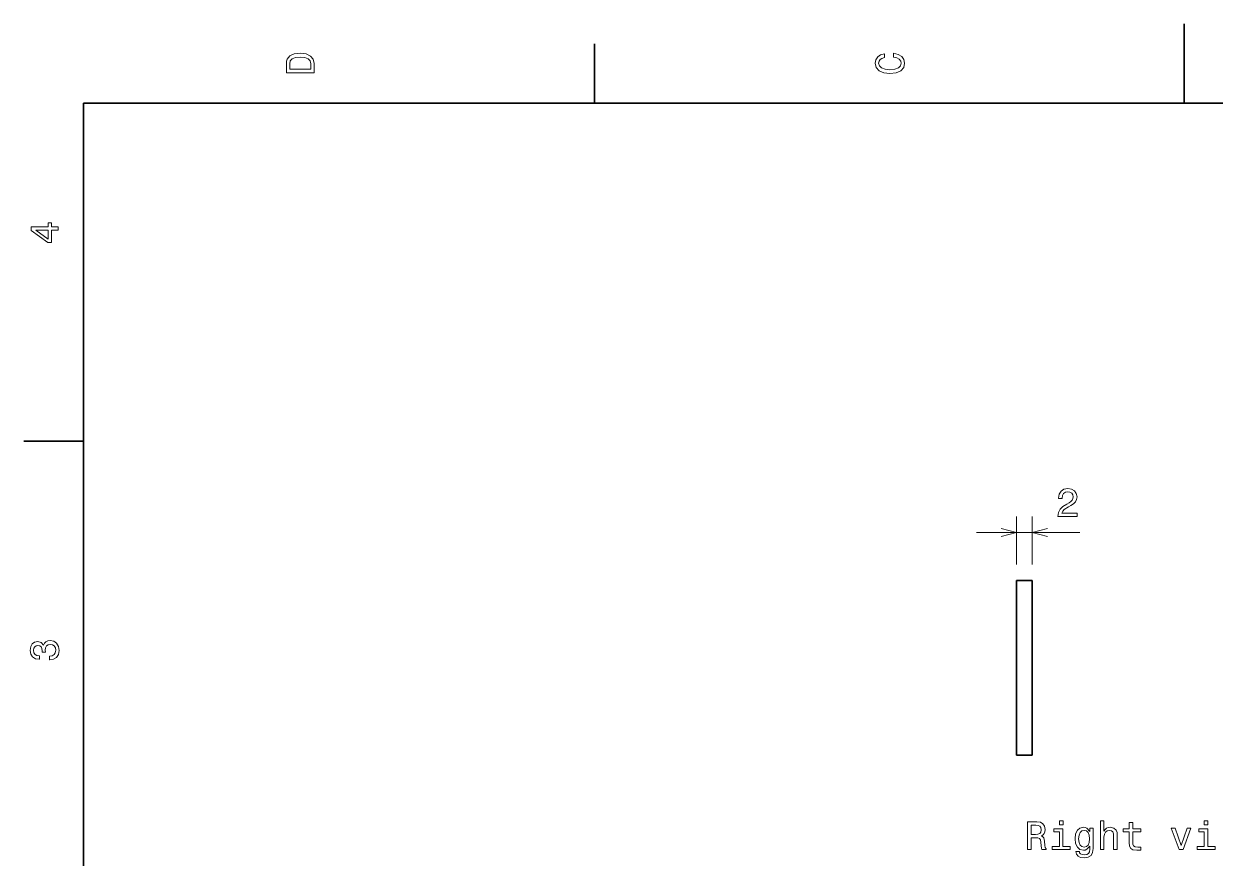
# Model space of a CAD drawing. Extents: x 0 to 297, y 0 to 210.
# Drawn here: x 2.5 to 152.4, y 105 to 210 of the extents above; entities that cross this region are included whole.
import ezdxf

# ---------------------------------------------------------------- set-up
doc = ezdxf.new("R2010")
doc.units = 0

msp = doc.modelspace()

# ---------------------------------------------------------------- linework, layer by layer
at = {"color": 7, "lineweight": 35, "ltscale": 0.25}
msp.add_line((148.5, 200), (148.5, 210), dxfattribs=at)
at = {"color": 7, "lineweight": 35, "ltscale": 0.1875}
for p, q in [((74.300003, 200), (74.300003, 207.5)), ((10, 157.5), (2.5, 157.5))]:
    msp.add_line(p, q, dxfattribs=at)
at = {"color": 7, "lineweight": 35}
for p, q in [((287, 200), (10, 200)), ((10, 200), (10, 10)), ((127.387573, 117.984238), (127.387573, 139.984238)), ((129.387573, 117.984238), (129.387573, 139.984238))]:
    msp.add_line(p, q, dxfattribs=at)
at = {"color": 7, "lineweight": 13, "ltscale": 0.150785}
for p, q in [((127.387573, 141.984238), (127.387573, 148.015625)), ((129.387573, 141.984238), (129.387573, 148.015625))]:
    msp.add_line(p, q, dxfattribs=at)
at = {"color": 7, "lineweight": 13, "ltscale": 0.324324}
msp.add_line((122.387573, 146.015625), (135.36055, 146.015625), dxfattribs=at)
at = {"color": 7, "lineweight": 35, "ltscale": 0.05}
for p, q in [((129.387573, 139.984238), (127.387573, 139.984238)), ((129.387573, 117.984238), (127.387573, 117.984238))]:
    msp.add_line(p, q, dxfattribs=at)
at = {"color": 7, "lineweight": 13}
for points in [[(35.533215, 204.994965), (35.533215, 203.829971), (39.033215, 203.829971), (39.033215, 204.994965), (38.922264, 205.544678), (38.584366, 205.953171), (38.034657, 206.205338), (37.283215, 206.296112), (36.516644, 206.215424), (36.21405, 206.114563), (35.971977, 205.973343), (35.644165, 205.56485), (35.563473, 205.297562)], [(35.951801, 204.959656), (36.027451, 205.342941), (36.259438, 205.605194), (36.672985, 205.761536), (37.283215, 205.811966), (37.873272, 205.756485), (38.286816, 205.600143), (38.533936, 205.332855), (38.614628, 204.959656), (38.614628, 204.298996), (35.951801, 204.298996)], [(111.93206, 205.817017), (112.35569, 205.716141), (112.658287, 205.549713), (112.844887, 205.317734), (112.905403, 205.045395), (112.814629, 204.71759), (112.54229, 204.460388), (112.098488, 204.28891), (111.483215, 204.233429), (110.872986, 204.28891), (110.424141, 204.455338), (110.151802, 204.71254), (110.055984, 205.045395), (110.106415, 205.287476), (110.247627, 205.494247), (110.474571, 205.655624), (110.787247, 205.766571), (110.787247, 206.245682), (110.308144, 206.094391), (109.94503, 205.832138), (109.718086, 205.474075), (109.637398, 205.045395), (109.763474, 204.510818), (110.116501, 204.10231), (110.696472, 203.840057), (111.483215, 203.749283), (112.269958, 203.840057), (112.84993, 204.10231), (113.208, 204.510818), (113.329041, 205.045395), (113.233215, 205.51442), (112.965927, 205.892654), (112.527161, 206.159943), (111.93206, 206.301163)], [(6.833213, 184.02739), (6.833213, 184.481277), (5.965778, 184.481277), (5.965778, 184.98056), (5.56232, 184.98056), (5.56232, 184.481277), (3.408862, 184.481277), (3.408862, 184.022339), (5.521974, 182.489197), (5.965778, 182.489197), (5.965778, 184.02739)], [(5.56232, 182.912827), (3.993876, 184.02739), (5.56232, 184.02739)], [(132.612, 148.015625), (135.017624, 148.015625), (135.017624, 148.449341), (133.116318, 148.449341), (133.222229, 148.686371), (133.403778, 148.883057), (133.963577, 149.241135), (134.261139, 149.392426), (134.593979, 149.609283), (134.831024, 149.86145), (134.967178, 150.158997), (135.017624, 150.496887), (134.931885, 150.920532), (134.694855, 151.253372), (134.331741, 151.465195), (133.862717, 151.540848), (133.378571, 151.455109), (133.010406, 151.218079), (132.773376, 150.839828), (132.692688, 150.340546), (132.692688, 150.269943), (133.151627, 150.269943), (133.151627, 150.310287), (133.197006, 150.653229), (133.333176, 150.905396), (133.550034, 151.066772), (133.837494, 151.122253), (134.130005, 151.071823), (134.346863, 150.94574), (134.488083, 150.749054), (134.538513, 150.501938), (134.503204, 150.269943), (134.407379, 150.073257), (134.246002, 149.901794), (134.024094, 149.750488), (133.726547, 149.589111), (133.232315, 149.276428), (132.884338, 148.943573), (132.677551, 148.540115), (132.612, 148.030762)], [(5.73379, 129.979111), (5.769093, 129.979111), (6.253242, 130.059799), (6.616354, 130.296829), (6.848343, 130.670029), (6.934078, 131.164276), (6.848343, 131.688766), (6.626441, 132.082138), (6.273415, 132.334305), (5.819525, 132.425079), (5.521974, 132.384735), (5.279899, 132.273788), (5.0933, 132.092224), (4.957133, 131.850143), (4.684798, 132.177963), (4.251081, 132.293961), (3.857709, 132.218307), (3.560158, 132.00145), (3.373559, 131.648422), (3.307997, 131.164276), (3.388689, 130.710388), (3.610591, 130.362396), (3.963617, 130.135452), (4.432637, 130.059799), (4.46794, 130.059799), (4.46794, 130.508652), (4.145173, 130.548996), (3.913184, 130.680115), (3.771974, 130.891937), (3.721542, 131.189484), (3.761888, 131.451736), (3.867795, 131.643372), (4.039265, 131.759369), (4.271254, 131.804764), (4.518372, 131.759369), (4.684798, 131.638336), (4.785663, 131.426514), (4.815922, 131.139053), (4.810879, 130.942368), (5.209294, 130.942368), (5.199208, 131.189484), (5.244596, 131.507217), (5.365634, 131.744247), (5.56232, 131.885452), (5.819525, 131.935883), (6.112032, 131.880417), (6.328891, 131.734161), (6.465058, 131.502167), (6.510447, 131.194534), (6.460014, 130.876801), (6.308718, 130.644821), (6.066643, 130.498566), (5.73379, 130.443085)], [(128.780945, 106.127609), (129.249969, 106.127609), (129.249969, 107.605278), (129.729065, 107.605278), (130.082092, 107.590149), (130.304001, 107.519539), (130.425034, 107.353111), (130.475464, 107.055565), (130.500687, 106.601669), (130.530945, 106.304123), (130.591461, 106.127609), (131.121002, 106.127609), (131.121002, 106.223427), (131.005005, 106.364639), (130.964661, 106.626892), (130.929367, 107.191727), (130.843628, 107.610321), (130.727631, 107.74144), (130.546082, 107.837265), (130.747803, 107.963341), (130.889008, 108.139854), (130.979797, 108.361755), (131.010056, 108.629051), (130.939453, 109.052681), (130.737717, 109.370407), (130.404861, 109.56205), (129.950974, 109.627609), (128.780945, 109.627609)], [(133.269424, 109.74865), (132.8004, 109.74865), (132.8004, 109.244324), (133.269424, 109.244324)], [(137.969711, 106.127609), (138.413513, 106.127609), (138.413513, 107.69101), (138.458893, 108.04908), (138.605148, 108.311325), (138.832092, 108.47271), (139.134689, 108.533226), (139.37677, 108.482796), (139.528061, 108.346626), (139.603714, 108.119682), (139.628922, 107.817093), (139.628922, 106.127609), (140.072739, 106.127609), (140.072739, 107.907867), (140.052551, 108.265938), (139.961777, 108.563492), (139.66423, 108.835823), (139.200256, 108.931641), (138.94809, 108.896339), (138.731232, 108.800522), (138.549683, 108.649223), (138.413513, 108.442451), (138.413513, 109.74865), (137.969711, 109.74865)], [(141.60083, 108.366806), (141.60083, 107.010178), (141.631088, 106.571411), (141.772293, 106.268822), (142.054718, 106.092308), (142.533829, 106.031792), (143.058319, 106.057007), (143.058319, 106.440292), (142.675034, 106.410027), (142.327057, 106.450378), (142.140457, 106.576454), (142.059769, 106.788269), (142.044632, 107.085823), (142.044632, 108.366806), (143.058319, 108.366806), (143.058319, 108.745041), (142.044632, 108.745041), (142.044632, 109.536835), (141.60083, 109.536835), (141.60083, 108.745041), (140.834259, 108.745041), (140.834259, 108.366806)], [(151.485565, 109.74865), (151.016541, 109.74865), (151.016541, 109.244324), (151.485565, 109.244324)], [(129.819855, 109.198936), (130.127487, 109.168678), (130.344345, 109.072853), (130.480515, 108.896339), (130.525909, 108.618965), (130.475464, 108.326454), (130.33931, 108.14994), (130.107315, 108.059166), (129.789597, 108.033951), (129.249969, 108.033951), (129.249969, 109.198936)], [(133.254288, 106.500809), (133.254288, 108.745041), (132.114517, 108.745041), (132.114517, 108.366806), (132.810486, 108.366806), (132.810486, 106.500809), (131.90271, 106.500809), (131.90271, 106.127609), (134.17215, 106.127609), (134.17215, 106.500809)], [(137.041748, 106.24865), (137.041748, 108.835823), (136.618118, 108.835823), (136.618118, 108.397064), (136.270142, 108.795479), (136.058319, 108.896339), (135.821289, 108.931641), (135.392624, 108.83078), (135.059769, 108.548355), (134.842911, 108.094467), (134.767258, 107.484238), (134.842911, 106.868965), (135.059769, 106.41507), (135.392624, 106.127609), (135.821289, 106.031792), (136.06337, 106.067093), (136.265091, 106.157867), (136.618118, 106.541153), (136.618118, 106.157867), (136.577774, 105.855278), (136.466827, 105.638412), (136.255005, 105.512337), (135.937286, 105.466949), (135.659912, 105.497208), (135.463226, 105.572853), (135.347229, 105.703979), (135.31192, 105.880493), (134.883255, 105.880493), (134.883255, 105.860321), (134.948807, 105.537552), (135.150543, 105.295479), (135.473312, 105.139137), (135.912064, 105.083664), (136.436569, 105.159309), (136.784546, 105.371124), (136.981232, 105.739281)], [(135.226196, 107.484238), (135.271576, 107.933083), (135.407745, 108.265938), (135.619568, 108.462624), (135.901978, 108.533226), (136.199539, 108.462624), (136.421432, 108.265938), (136.557602, 107.933083), (136.608032, 107.484238), (136.557602, 107.025307), (136.421432, 106.697495), (136.199539, 106.495766), (135.901978, 106.430206), (135.619568, 106.495766), (135.407745, 106.697495), (135.271576, 107.03035)], [(147.88974, 106.127609), (148.358749, 106.127609), (149.347229, 108.835823), (148.88829, 108.835823), (148.12677, 106.652107), (147.350113, 108.835823), (146.886139, 108.835823)], [(151.470428, 106.500809), (151.470428, 108.745041), (150.330658, 108.745041), (150.330658, 108.366806), (151.026627, 108.366806), (151.026627, 106.500809), (150.118835, 106.500809), (150.118835, 106.127609), (152.38829, 106.127609), (152.38829, 106.500809)]]:
    msp.add_lwpolyline(points, close=True, dxfattribs=at)
for points in [[(125.455719, 145.497986), (127.387573, 146.015625), (125.455719, 146.533264)], [(131.319427, 146.533264), (129.387573, 146.015625), (131.319427, 145.497986)]]:
    msp.add_lwpolyline(points, dxfattribs=at)

doc.saveas('drawing.dxf')
